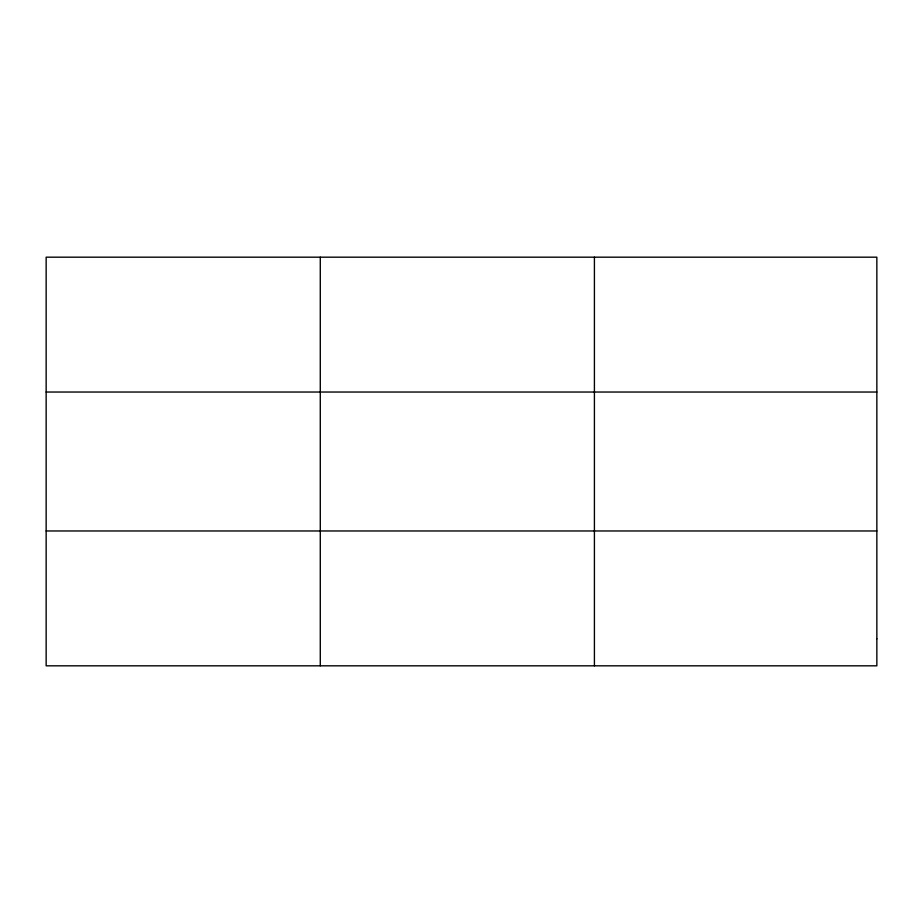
<?xml version="1.0" encoding="UTF-8"?>
<svg xmlns="http://www.w3.org/2000/svg" width="923" height="923" viewBox="0 0 923 923"><rect width="100%" height="100%" fill="white"/><g stroke="black" fill="none" stroke-linecap="round" stroke-linejoin="round"><path stroke-width="1.38" d="M320.281 665.818L320.281 257.182M594.412 665.818L594.412 257.182M46.15 392.033L876.85 392.033M46.15 530.967L876.85 530.967M876.85 638.843L876.85 665.818L46.15 665.818L46.15 257.182L876.85 257.182L876.85 638.843"/></g></svg>
